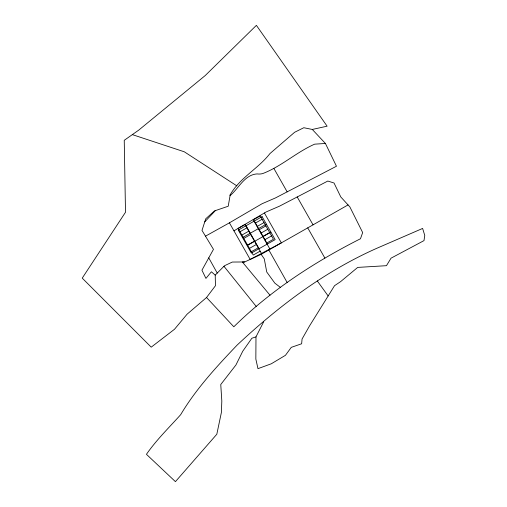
<?xml version="1.0" encoding="UTF-8"?>
<svg xmlns="http://www.w3.org/2000/svg" width="507" height="507" viewBox="0 0 507 507"><rect width="100%" height="100%" fill="white"/><g stroke="black" fill="none" stroke-linecap="round" stroke-linejoin="round"><path stroke-width="0.76" d="M255.984 336.863L255.845 359.089L257.974 368.659L271.283 363.792L285.447 355.312L291.284 347.346L301.646 343.771L302.058 339.044L309.498 325.969L334.531 285.695L340.584 281.651L357.701 267.411L386.454 265.687L391.036 258.171L423.991 240.616L424.765 235.463L422.616 228.435L376.562 248.398C324.423 271.549 278.406 306.336 237.067 345.147C216.508 366.732 195.956 388.996 180.657 414.701C168.977 427.693 156.429 439.892 146.434 454.31L175.428 481.65L216.819 434.239L221.388 412.457L221.819 401.056L220.76 384.515L235.932 364.983L242.739 351.224L251.859 338.251L255.984 336.863L263.57 322.002M230.235 194.682L228.22 206.229L214.499 210.912L205.753 218.777L202.001 230.412L213.466 249.355L201.938 270.199L205.937 278.406L211.406 271.79L215.209 275.124L215.469 285.688L206.545 297.508L187.077 314.207L174.484 329.277L151.219 347.162L82.235 278.128L125.502 212.243L124.24 140.312L138.703 130.147L205.227 75.543L256.396 25.35L327.116 126.186L312.306 129.45L303.813 127.726L294.643 132.257L269.952 153.57C258.126 168.761 239.963 177.684 230.235 194.682L230.07 195.639C238.658 188.465 244.608 174.642 257.093 173.914A13.968 13.48 -27.2 0 0 262.721 173.565C281.322 166.486 296.405 152.195 314.657 144.159L325.418 143.468L336.464 166.233L275.529 197.901L262.049 203.751L229.411 222.846L205.481 236.167M204.765 221.844L215.361 210.62M215.209 275.124L224.525 265.725L232.301 262.056L244.672 261.961L261.168 254.362L348.056 204.923M206.545 297.508L233.816 326.787C270.637 290.517 314.498 262.011 360.471 238.753L362.67 232.574L349.862 206.907L340.805 196.97L334.024 183.002L327.82 181.043L279.458 206.184L266.162 211.951L233.955 230.843M245.02 224.506L238.106 228.404L253.234 255.053L260.148 251.155M253.316 219.829L260.23 215.931L273.463 239.247L266.549 243.145M239.995 231.737L246.909 227.839M255.205 223.156L262.119 219.258M241.89 235.064L248.804 231.167M257.1 226.49L264.014 222.592M243.126 237.251L266.365 224.151M243.778 238.398L250.692 234.5M258.988 229.823L265.902 225.926M260.877 233.15L267.791 229.253M247.562 245.058L254.476 241.161M262.772 236.484L269.686 232.586M247.663 245.242L270.903 232.143M249.45 248.386L256.365 244.488M264.66 239.811L271.575 235.913M251.339 251.719L258.253 247.822M244.672 261.961L242.34 261.98L269.997 295.201M132.34 134.621L184.282 151.789L236.87 185.873M280.346 287.355L274.857 283.166L266.739 271.986L264.274 258.874L261.168 254.362M312.306 129.45L325.418 143.468M223.961 266.289L256.212 306.424M317.3 280.941L328.162 295.961M297.21 196.957L313.041 224.848M307.73 227.871L324.879 258.076M273.888 168.457L287.165 191.855M264.401 212.965L281.372 242.872L250.179 259.426L229.411 222.846M254.343 221.039L267.385 244.013M253.164 219.563L269.863 248.975M246.047 225.716L259.09 248.69M244.951 224.386L261.447 253.443M268.849 249.995L287.216 282.608M208.757 257.867L217.23 273.077M262.113 216.66L238.277 230.096L251.32 253.069L275.155 239.634L262.113 216.66"/></g></svg>
